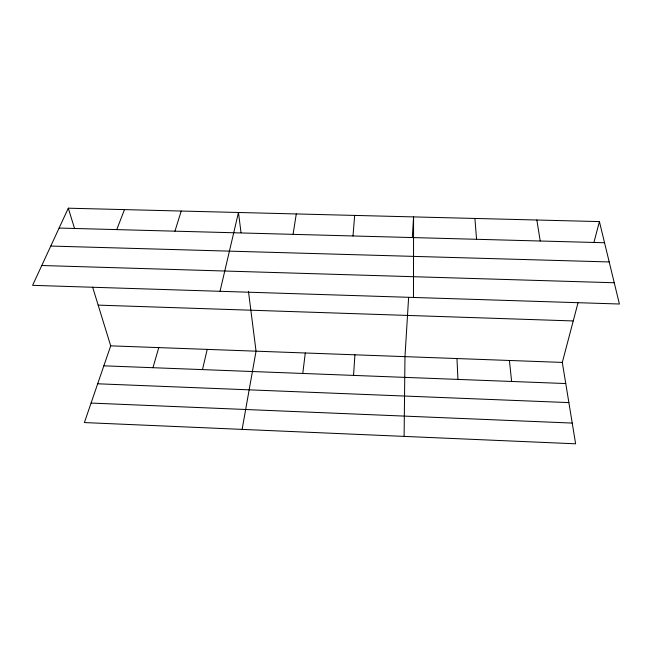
<?xml version="1.0" encoding="UTF-8"?>
<svg xmlns="http://www.w3.org/2000/svg" width="652" height="652" viewBox="0 0 652 652"><rect width="100%" height="100%" fill="white"/><g stroke="black" fill="none" stroke-linecap="round" stroke-linejoin="round"><path stroke-width="0.98" d="M413.466 297.459L413.58 216.904L412.333 237.198M404.11 436.392L404.973 356.636L408.617 297.459M353.547 375.405L354.924 354.802M353.017 235.967L354.647 215.421M302.772 373.457L305.283 352.985M293.074 234.353L296.277 213.946M242.12 429.391L256.04 351.175L248.461 291.379M202.487 369.602L207.206 349.382M220.017 291.305L238.469 212.487L241.012 232.593M92.641 287.198L110.701 345.845L84.385 422.569L575.618 443.808L562.309 362.414L578.063 302.642M593.907 242.52L599.416 221.59L68.297 208.192L32.6 285.34L619.4 304.011L599.416 221.59M152.967 367.704L158.762 347.606M174.948 231.175L181.207 211.044M116.749 229.61L124.483 209.61M59.112 228.053L604.543 242.74M50.774 246.057L609.204 261.949M41.777 265.511L614.249 282.756M98.159 305.128L573.238 320.947M110.701 345.845L562.309 362.414M103.855 365.821L565.765 383.547M97.686 383.792L568.886 402.602M91.068 403.075L572.228 423.075M68.297 208.192L74.507 228.33M536.849 220.009L540.223 241.004M509.416 360.474L511.624 381.469M474.909 218.453L476.563 239.292M456.971 358.543L457.948 379.407"/></g></svg>
